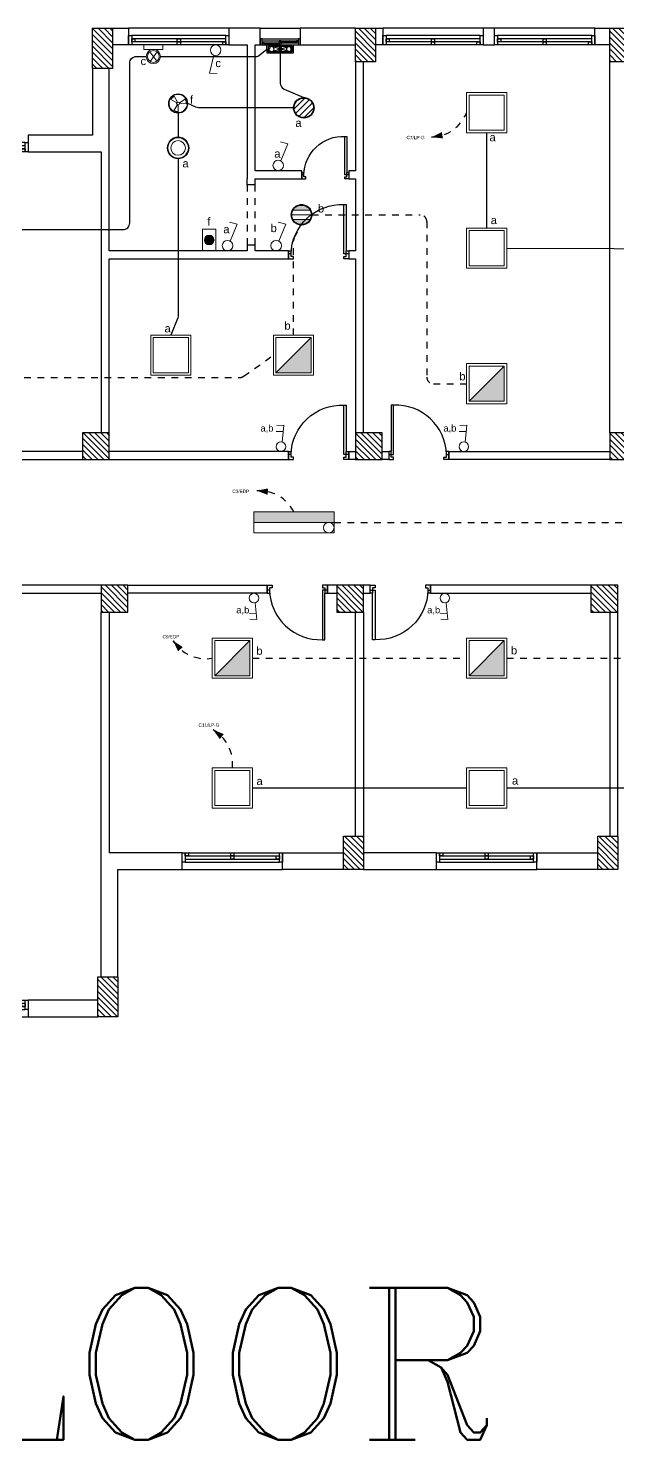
# Model space of a CAD drawing. Header units: metres. Extents: x -15180 to 61, y 475 to 24106.
# Drawn here: x 33.7 to 42.51, y 500.37 to 521.48 of the extents above; entities that cross this region are included whole.
import ezdxf

# ---------------------------------------------------------------- set-up
doc = ezdxf.new("R2010")
doc.units = ezdxf.units.M
doc.header["$MEASUREMENT"] = 0
for name, pattern in [('A-GR- wall$0$HIDDEN2', [0.1875, 0.125, -0.0625]), ('ACAD_ISO02W100', [15, 12, -3]), ('DASHED', [0.75, 0.5, -0.25]), ('DASHED2', [0.375, 0.25, -0.125]), ('HIDDEN', [0.375, 0.25, -0.125])]:
    doc.linetypes.add(name, pattern=pattern)
doc.layers.get('0').update_dxf_attribs({"color": 8})
for name, color, linetype, lineweight in [('.', 7, 'Continuous', 9), ('E-TEXT-I', 4, 'Continuous', 30), ('lighting linea', 3, 'DASHED2', 0), ('Lighting W', 2, 'Continuous', 30), ('luminairs', 3, 'Continuous', 9), ('switches', 4, 'Continuous', 9)]:
    doc.layers.add(name, color=color, linetype=linetype, lineweight=lineweight)
for name, color, linetype in [('A-COL-FNL$0$A-COLS-CONC', 6, 'Continuous'), ('A-COL-FNL$0$A-HTCH', 80, 'Continuous'), ('A-GR- wall$0$A-DOOR', 151, 'Continuous'), ('A-GR- wall$0$A-FLOR-OVHD', 120, 'A-GR- wall$0$HIDDEN2'), ('A-GR- wall$0$A-GLAZ', 121, 'Continuous'), ('A-GR- wall$0$A-WALL', 254, 'Continuous'), ('A-GR- wall$0$A-WALL-ELEV', 31, 'Continuous'), ('A-HTCH', 80, 'Continuous'), ('E-LEADER', 30, 'Continuous'), ('elec AC-EQUIPMENT_(Existing)', 3, 'Continuous'), ('FAN', 100, 'DASHED'), ('Layer1', 24, 'ACAD_ISO02W100')]:
    doc.layers.add(name, color=color, linetype=linetype)
doc.styles.add('ROMANC', font='romanc.shx', dxfattribs={"height": 3})
doc.styles.get("Standard").update_dxf_attribs({"font": 'arial.ttf'})

# ---------------------------------------------------------------- blocks, each defined once
blk = doc.blocks.new('A-GR- wall$0$DOO1')
at = {"layer": 'A-GR- wall$0$A-DOOR'}
for q in [(-74, -74), (-34, -120)]:
    blk.add_line((-74, -120), q, dxfattribs=at)
blk.add_lwpolyline([(-37, -74), (-74, -74), (-74, 0), (0, 0), (0, -37), (-37, -37), (-37, -74, 0.418149), (752, -814)], format="xyb", dxfattribs=at)
blk.add_lwpolyline([(826, -74), (752, -74), (752, -814), (789, -814), (789, -120), (826, -120), (826, 0), (752, 0), (752, -37), (789, -37), (789, -120)], dxfattribs=at)
blk = doc.blocks.new('A-GR- wall$0$Win 1600')
for p, q in [((-750, 150), (750, 150)), ((-750, 100), (750, 100)), ((-750, 50), (750, 50)), ((-750, 0), (750, 0))]:
    blk.add_line(p, q)
for points in [[(-800, 0), (-750, 0), (-750, 150), (-800, 150)], [(-750, 0), (-700, 0), (-700, 50), (-750, 50)], [(-25, 50), (25, 50), (25, 100), (-25, 100)], [(-25, 0), (25, 0), (25, 50), (-25, 50)], [(700, 50), (750, 50), (750, 100), (700, 100)], [(750, 0), (800, 0), (800, 150), (750, 150)]]:
    blk.add_lwpolyline(points, close=True)
blk = doc.blocks.new('A-GR- wall$0$Win 1000')
for p, q in [((-450, 150), (450, 150)), ((-450, 100), (450, 100)), ((-450, 50), (450, 50)), ((-450, 0), (450, 0)), ((-25, 25), (-400, 25)), ((25, 75), (400, 75))]:
    blk.add_line(p, q)
for points in [[(-500, 0), (-450, 0), (-450, 150), (-500, 150)], [(-450, 0), (-400, 0), (-400, 50), (-450, 50)], [(-25, 50), (25, 50), (25, 100), (-25, 100)], [(-25, 0), (25, 0), (25, 50), (-25, 50)], [(400, 50), (450, 50), (450, 100), (400, 100)], [(450, 0), (500, 0), (500, 150), (450, 150)]]:
    blk.add_lwpolyline(points, close=True)
blk = doc.blocks.new('A-GR- wall')
at = {"layer": 'A-GR- wall$0$A-FLOR-OVHD'}
for p, q in [((37246, 12776), (37246, 11876)), ((37364, 12776), (37364, 11876))]:
    blk.add_line(p, q, dxfattribs=at)
at = {"layer": 'A-GR- wall$0$A-WALL'}
for p, q in [((35236, 15116), (35476, 15116)), ((35476, 15116), (35476, 14866)), ((36976, 15116), (36976, 14866)), ((37441, 15116), (36976, 15116)), ((37441, 14866), (37441, 15116)), ((38866, 15116), (38041, 15116)), ((38041, 15116), (38041, 14866)), ((38043, 14866), (38043, 15116)), ((39166, 15116), (39276, 15116)), ((39276, 15116), (39276, 14866)), ((40944, 15116), (40776, 15116)), ((40776, 15116), (40776, 14866)), ((40944, 14866), (40944, 15116)), ((42444, 15116), (42666, 15116)), ((42444, 14866), (42444, 15116)), ((35476, 14866), (35236, 14866)), ((36976, 14866), (37246, 14866)), ((37246, 14866), (37246, 12866)), ((37366, 12986), (37366, 14866)), ((37366, 14866), (37441, 14866)), ((38041, 14866), (38866, 14866)), ((39276, 14866), (39166, 14866)), ((40776, 14866), (40944, 14866)), ((42666, 14866), (42444, 14866)), ((38866, 14616), (38866, 12986)), ((38986, 9066), (38986, 14616)), ((42666, 9066), (42666, 14616)), ((34936, 14516), (34936, 13516)), ((35186, 11786), (35186, 14516)), ((33976, 13516), (33976, 13266)), ((34936, 13516), (33976, 13516)), ((33976, 13266), (35066, 13266)), ((35066, 13266), (35066, 9066)), ((38066, 12986), (37366, 12986)), ((38066, 12866), (38066, 12986)), ((38866, 12986), (38766, 12986)), ((38766, 12986), (38766, 12866)), ((37246, 12776), (37246, 12866)), ((37364, 12776), (37246, 12776)), ((37364, 12866), (37364, 12776)), ((37364, 12866), (38066, 12866)), ((38766, 12866), (38866, 12866)), ((38866, 12866), (38866, 11786)), ((37246, 11876), (37246, 11786)), ((37246, 11876), (37365, 11876)), ((37366, 11786), (37365, 11876)), ((37246, 11786), (35186, 11786)), ((35186, 9066), (35186, 11666)), ((35186, 11666), (37866, 11666)), ((37866, 11786), (37366, 11786)), ((37866, 11666), (37866, 11786)), ((38866, 11786), (38766, 11786)), ((38766, 11786), (38766, 11666)), ((38766, 11666), (38866, 11666)), ((38866, 11666), (38866, 9066)), ((34786, 8786), (32679, 8786)), ((32679, 8666), (34786, 8666)), ((37866, 8786), (35186, 8786)), ((35186, 8666), (37866, 8666)), ((37866, 8666), (37866, 8786)), ((38766, 8786), (38866, 8786)), ((38766, 8666), (38766, 8786)), ((38866, 8666), (38766, 8666)), ((39266, 8786), (39363, 8786)), ((39363, 8666), (39266, 8666)), ((39363, 8786), (39363, 8666)), ((40263, 8666), (40263, 8786)), ((40263, 8786), (42666, 8786)), ((42666, 8666), (40263, 8666)), ((35066, 6786), (31766, 6786)), ((35466, 6786), (37546, 6786)), ((37546, 6786), (37546, 6666)), ((38586, 6786), (38446, 6786)), ((38446, 6786), (38446, 6666)), ((39086, 6786), (38986, 6786)), ((39086, 6666), (39086, 6786)), ((42386, 6786), (39986, 6786)), ((39986, 6786), (39986, 6666)), ((31766, 6666), (35066, 6666)), ((37546, 6666), (35466, 6666)), ((38446, 6666), (38586, 6666)), ((38986, 6666), (39086, 6666)), ((39986, 6666), (42386, 6666)), ((35066, 932), (35066, 6386)), ((35186, 6386), (35186, 2786)), ((38866, 3036), (38866, 6386)), ((38986, 6386), (38986, 3036)), ((42666, 6386), (42666, 3036)), ((42786, 3036), (42786, 6386)), ((36276, 2786), (35186, 2786)), ((36276, 2536), (36276, 2786)), ((37776, 2536), (37776, 2786)), ((37776, 2786), (38686, 2786)), ((40076, 2786), (38986, 2786)), ((40076, 2536), (40076, 2786)), ((41576, 2536), (41576, 2786)), ((41576, 2786), (42486, 2786)), ((35316, 932), (35316, 2536)), ((35316, 2536), (36276, 2536)), ((38686, 2536), (37776, 2536)), ((38986, 2536), (40076, 2536)), ((42486, 2536), (41576, 2536)), ((35016, 582), (33976, 582)), ((33976, 582), (33976, 332)), ((33976, 332), (35016, 332))]:
    blk.add_line(p, q, dxfattribs=at)
at = {"layer": 'A-GR- wall$0$A-WALL-ELEV'}
for p, q in [((36976, 15116), (35476, 15116)), ((37441, 15116), (38043, 15116)), ((40776, 15116), (39276, 15116)), ((42444, 15116), (40944, 15116)), ((36276, 2536), (37776, 2536)), ((40076, 2536), (41576, 2536)), ((32476, 332), (33976, 332))]:
    blk.add_line(p, q, dxfattribs=at)
at = {"layer": 'A-GR- wall$0$A-DOOR', "xscale": -0.7780309869113328, "yscale": 0.7780309869113328, "zscale": 0.7780309869113328, "rotation": 180}
blk.add_blockref('A-GR- wall$0$DOO1', (38123, 12866), dxfattribs=at)
at = {"layer": 'A-GR- wall$0$A-DOOR', "xscale": -1, "rotation": 180}
for p in [(37940, 11666), (37940, 8666)]:
    blk.add_blockref('A-GR- wall$0$DOO1', p, dxfattribs=at)
at = {"layer": 'A-GR- wall$0$A-DOOR', "rotation": 180.0000000006669}
blk.add_blockref('A-GR- wall$0$DOO1', (40189, 8666), dxfattribs=at)
at = {"layer": 'A-GR- wall$0$A-DOOR'}
blk.add_blockref('A-GR- wall$0$DOO1', (37620, 6786), dxfattribs=at)
at = {"layer": 'A-GR- wall$0$A-DOOR', "xscale": -1}
blk.add_blockref('A-GR- wall$0$DOO1', (39912, 6786), dxfattribs=at)
at = {"layer": 'A-GR- wall$0$A-GLAZ', "xscale": -0.9374999999999997, "yscale": 0.9374999999999997, "zscale": 0.9374999999999997}
for p, rotation in [((36226, 14866), 359.9999999999999), ((40026, 14866), 359.9999999999999), ((41694, 14866), 359.9999999999999), ((33226, 13266), 359.9999999999999), ((37026, 2786), 180), ((40826, 2786), 180), ((33226, 582), 180)]:
    blk.add_blockref('A-GR- wall$0$Win 1600', p, dxfattribs=dict(at, rotation=rotation))
at = {"layer": 'A-GR- wall$0$A-GLAZ', "xscale": 0.601574711880768, "yscale": 0.601574711880768, "zscale": 0.601574711880768}
blk.add_blockref('A-GR- wall$0$Win 1000', (37742, 14866), dxfattribs=at)
blk = doc.blocks.new('A-COL-FNL')
at = {"layer": 'A-COL-FNL$0$A-HTCH'}
h = blk.add_hatch(dxfattribs=at)
h.set_pattern_fill('ANSI31', color=256, scale=500, angle=90)
h.paths.add_polyline_path([(34936, 15116), (35236, 15116), (35236, 14516), (34936, 14516)])
h = blk.add_hatch(dxfattribs=at)
h.set_pattern_fill('ANSI31', color=256, scale=500, angle=90)
h.paths.add_polyline_path([(38866, 15116), (39166, 15116), (39166, 14616), (38866, 14616)])
h = blk.add_hatch(dxfattribs=at)
h.set_pattern_fill('ANSI31', color=256, scale=500, angle=90)
h.paths.add_polyline_path([(42666, 15116), (42966, 15116), (42966, 14616), (42666, 14616)])
h = blk.add_hatch(dxfattribs=at)
h.set_pattern_fill('ANSI31', color=256, scale=500, angle=90)
h.paths.add_polyline_path([(35186, 8666), (35186, 9066), (34786, 9066), (34786, 8666)])
h = blk.add_hatch(dxfattribs=at)
h.set_pattern_fill('ANSI31', color=256, scale=500, angle=90)
h.paths.add_polyline_path([(39266, 8666), (39266, 9066), (38866, 9066), (38866, 8666)])
h = blk.add_hatch(dxfattribs=at)
h.set_pattern_fill('ANSI31', color=256, scale=500, angle=90)
h.paths.add_polyline_path([(43066, 8666), (43066, 9066), (42666, 9066), (42666, 8666)])
h = blk.add_hatch(dxfattribs=at)
h.set_pattern_fill('ANSI31', color=256, scale=500, angle=90)
h.paths.add_polyline_path([(35466, 6386), (35466, 6786), (35066, 6786), (35066, 6386)])
h = blk.add_hatch(dxfattribs=at)
h.set_pattern_fill('ANSI31', color=256, scale=500, angle=90)
h.paths.add_polyline_path([(38986, 6386), (38986, 6786), (38586, 6786), (38586, 6386)])
h = blk.add_hatch(dxfattribs=at)
h.set_pattern_fill('ANSI31', color=256, scale=500, angle=90)
h.paths.add_polyline_path([(42786, 6386), (42786, 6786), (42386, 6786), (42386, 6386)])
h = blk.add_hatch(dxfattribs=at)
h.set_pattern_fill('ANSI31', color=256, scale=500, angle=90)
h.paths.add_polyline_path([(38686, 3036), (38986, 3036), (38986, 2536), (38686, 2536)])
h = blk.add_hatch(dxfattribs=at)
h.set_pattern_fill('ANSI31', color=256, scale=500, angle=90)
h.paths.add_polyline_path([(42486, 3036), (42786, 3036), (42786, 2536), (42486, 2536)])
h = blk.add_hatch(dxfattribs=at)
h.set_pattern_fill('ANSI31', color=256, scale=500, angle=90)
h.paths.add_polyline_path([(35016, 932), (35316, 932), (35316, 332), (35016, 332)])
at = {"layer": 'A-COL-FNL$0$A-COLS-CONC'}
for points in [[(34936, 15116), (35236, 15116), (35236, 14516), (34936, 14516)], [(38866, 15116), (39166, 15116), (39166, 14616), (38866, 14616)], [(42666, 15116), (42966, 15116), (42966, 14616), (42666, 14616)], [(35186, 8666), (35186, 9066), (34786, 9066), (34786, 8666)], [(39266, 8666), (39266, 9066), (38866, 9066), (38866, 8666)], [(43066, 8666), (43066, 9066), (42666, 9066), (42666, 8666)], [(35466, 6386), (35466, 6786), (35066, 6786), (35066, 6386)], [(38986, 6386), (38986, 6786), (38586, 6786), (38586, 6386)], [(42786, 6386), (42786, 6786), (42386, 6786), (42386, 6386)], [(38686, 3036), (38986, 3036), (38986, 2536), (38686, 2536)], [(42486, 3036), (42786, 3036), (42786, 2536), (42486, 2536)], [(35016, 932), (35316, 932), (35316, 332), (35016, 332)]]:
    blk.add_lwpolyline(points, close=True, dxfattribs=at)
blk = doc.blocks.new('60 x60')
at = {"layer": 'luminairs', "color": 3}
for points in [[(-0.6, -0.6), (0, -0.6), (0, 0), (-0.6, 0)], [(-0.563, -0.563), (-0.037, -0.563), (-0.037, -0.037), (-0.563, -0.037)]]:
    blk.add_lwpolyline(points, close=True, dxfattribs=at)
blk = doc.blocks.new('fdr')
at = {"layer": 'luminairs'}
for p, q in [((-234.38, 29.094), (-234.3, 28.987)), ((-234.298, 29.093), (-234.377, 28.985))]:
    blk.add_line(p, q, dxfattribs=at)
blk.add_lwpolyline([(-234.231, 29.172), (-234.449, 29.172), (-234.449, 29.122), (-234.231, 29.122)], close=True, dxfattribs=at)
at = {"layer": 'luminairs', "color": 2, "linetype": 'Continuous', "lineweight": 20}
for radius in [0.0813, 0.0669]:
    blk.add_circle((-234.34, 29.041), radius, dxfattribs=at)
blk = doc.blocks.new('ghj')
at = {"layer": 'luminairs', "color": 4}
for radius in [0.258, 0.254, 0.251, 0.247, 0.242, 0.173]:
    blk.add_circle((-585.379, 173.54), radius, dxfattribs=at)
blk = doc.blocks.new('6w')
at = {"layer": 'A-HTCH', "ltscale": 0.5}
h = blk.add_hatch(dxfattribs=at)
h.set_pattern_fill('ANSI31', color=4, scale=0.2)
h.set_pattern_definition([(45, (26.984813, -391.67108), (-0.0176776695, 0.0176776695), [])])
h.paths.add_polyline_path([(0.0553, 0, 1), (-0.0553, 0, 1)])
at = {"layer": 'Layer1', "color": 6}
for radius in [0.059, 0.0582, 0.0573, 0.0565]:
    blk.add_circle((0, 0), radius, dxfattribs=at)
blk = doc.blocks.new('F2E')
at = {"layer": '.', "linetype": 'Continuous', "lineweight": 0, "ltscale": 0.4}
h = blk.add_hatch(color=3, dxfattribs=at)
h.dxf.hatch_style = 1
h.paths.add_polyline_path([(0.263, 0.263), (-0.263, -0.263), (0.263, -0.263)])
at = {"layer": 'luminairs', "linetype": 'Continuous', "lineweight": 0, "ltscale": 0.4}
blk.add_line((-0.263, -0.263), (0.263, 0.263), dxfattribs=at)
at = {"layer": 'luminairs', "color": 3}
for points in [[(0.3, 0.3), (-0.3, 0.3), (-0.3, -0.3), (0.3, -0.3)], [(0.263, 0.263), (-0.263, 0.263), (-0.263, -0.263), (0.263, -0.263)]]:
    blk.add_lwpolyline(points, close=True, dxfattribs=at)
blk = doc.blocks.new('F4E')
at = {"layer": '.', "linetype": 'Continuous', "lineweight": 0, "ltscale": 0.4}
h = blk.add_hatch(color=4, dxfattribs=at)
h.dxf.hatch_style = 1
h.paths.add_polyline_path([(-0.128, -0.07, 0.59348), (0.128, -0.07)])
h.paths.add_polyline_path([(-0.128, 0.07), (0.128, 0.07, 0.59348)])
at = {"layer": 'Layer1', "color": 6}
for radius in [0.153, 0.151, 0.148, 0.146]:
    blk.add_circle((0, 0), radius, dxfattribs=at)
at = {"layer": 'luminairs', "color": 4, "linetype": 'Continuous', "lineweight": 0, "ltscale": 0.4}
for points in [[(-0.146, 0), (0.146, 0)], [(-0.128, 0.07), (0.128, 0.07)], [(-0.128, -0.07), (0.128, -0.07)]]:
    blk.add_lwpolyline(points, dxfattribs=at)
blk = doc.blocks.new('F3E')
at = {"layer": '.', "linetype": 'Continuous', "lineweight": 0, "ltscale": 0.4}
h = blk.add_hatch(color=4, dxfattribs=at)
h.dxf.hatch_style = 1
h.paths.add_polyline_path([(-0.6, 0.156), (-0.6, 0), (0.51, 0, -0.070757), (0.532, 0), (0.6, 0), (0.6, 0.156)])
at = {"layer": 'luminairs', "color": 4}
blk.add_line((-0.6, 0), (0.6, 0), dxfattribs=at)
blk.add_lwpolyline([(0.6, -0.156), (-0.6, -0.156), (-0.6, 0.156), (0.6, 0.156), (0.6, -0.156)], dxfattribs=at)
blk.add_circle((0.521, -0.078), 0.0788, dxfattribs=at)
blk = doc.blocks.new('A$C48E663F1')
at = {"layer": 'switches', "color": 4, "linetype": 'Continuous', "ltscale": 0.02}
for p, q in [((0.092, 0.175), (0.006, 0.202)), ((0.035, 0.051), (0.125, 0.247)), ((0.125, 0.247), (0.039, 0.273))]:
    blk.add_line(p, q, dxfattribs=at)
blk.add_circle((0, 0), 0.0616, dxfattribs=at)
blk = doc.blocks.new('s sw')
at = {"layer": 'switches', "color": 4, "linetype": 'Continuous', "ltscale": 0.02}
for p, q in [((0.152, 0.374), (0.047, 0.406)), ((0.042, 0.137), (0.152, 0.374))]:
    blk.add_line(p, q, dxfattribs=at)
blk.add_circle((0, 0.075), 0.0748, dxfattribs=at)
blk = doc.blocks.new('FANN')
at = {"color": 4, "linetype": 'Continuous', "lineweight": 0}
for radius in [0.646, 0.606, 0.0975]:
    blk.add_circle((73.864, 106.466), radius, dxfattribs=at)
at = {"layer": 'FAN', "color": 2, "linetype": 'Continuous', "lineweight": 0}
for p, q in [((73.861, 106.564), (73.851, 107.012)), ((73.916, 106.549), (74.155, 106.928)), ((73.766, 106.47), (73.318, 106.487)), ((73.78, 106.416), (73.397, 106.183)), ((73.909, 106.38), (74.118, 105.983)), ((73.949, 106.42), (74.343, 106.204)), ((74.247, 106.077), (74.247, 106.077))]:
    blk.add_line(p, q, dxfattribs=at)
for start, end in [(57.78752, 91.32429), (177.78752, 211.32429), (297.78752, 331.32429)]:
    blk.add_arc((73.864, 106.466), 0.546, start, end, dxfattribs=at)
blk = doc.blocks.new('SPEED SW')
at = {"layer": '.', "linetype": 'Continuous', "ltscale": 0.4}
h = blk.add_hatch(color=2, dxfattribs=at)
h.dxf.hatch_style = 1
h.paths.add_polyline_path([(-0.05, 0.113, 1), (0.05, 0.113, 1)])
at = {"layer": 'lighting linea', "color": 4, "linetype": 'Continuous', "ltscale": 0.4}
blk.add_lwpolyline([(0.068, 0.225), (-0.068, 0.225), (-0.068, 0), (0.068, 0)], close=True, dxfattribs=at)
blk.add_circle((0, 0.113), 0.05, dxfattribs=at)
blk = doc.blocks.new('*X14')
at = {"color": 0}
for p, q in [((15.928, -9.36), (15.961, -9.326)), ((15.961, -9.393), (15.928, -9.361)), ((15.929, -9.368), (15.969, -9.327)), ((15.929, -9.35), (15.951, -9.328)), ((15.969, -9.393), (15.929, -9.353)), ((15.931, -9.374), (15.976, -9.33)), ((15.975, -9.39), (15.931, -9.346)), ((15.934, -9.38), (15.981, -9.333)), ((15.981, -9.387), (15.934, -9.34)), ((15.986, -9.383), (15.938, -9.336)), ((15.939, -9.385), (15.986, -9.337)), ((15.989, -9.378), (15.943, -9.332)), ((15.944, -9.388), (15.99, -9.342)), ((15.992, -9.372), (15.949, -9.329)), ((15.95, -9.391), (15.993, -9.348)), ((15.994, -9.365), (15.956, -9.327)), ((15.957, -9.393), (15.994, -9.355)), ((15.995, -9.357), (15.965, -9.327)), ((15.965, -9.393), (15.994, -9.364)), ((15.991, -9.344), (15.977, -9.331)), ((15.95, -9.391), (15.93, -9.371)), ((15.979, -9.388), (15.989, -9.378))]:
    blk.add_line(p, q, dxfattribs=at)
blk = doc.blocks.new('A$C59890BCA_(Existing)')
at = {"layer": 'elec AC-EQUIPMENT_(Existing)'}
for p, q in [((0.301, 0.341), (0.089, 0.341)), ((0.089, 0.341), (0.089, -0.337)), ((0.266, 0.306), (0.124, 0.306)), ((0.124, 0.306), (0.124, -0.301)), ((0.131, 0.23), (0.181, 0.053)), ((0.207, 0.053), (0.258, 0.23)), ((0.266, -0.301), (0.266, 0.306)), ((0.301, -0.337), (0.301, 0.341)), ((0.089, -0.337), (0.301, -0.337)), ((0.124, -0.301), (0.266, -0.301)), ((0.131, -0.215), (0.181, -0.038)), ((0.207, -0.038), (0.258, -0.215))]:
    blk.add_line(p, q, dxfattribs=at)
blk.add_lwpolyline([(0.556, 0.007, 0, 0.0677, 0), (0.421, 0.007, 0, 0, 0), (0.06, 0.007, 0, 0, 0), (0.026, -0.075, 0, 0, 0), (0.026, 0.101, 0, 0, 0), (-0.008, 0.007, 0, 0, 0), (-0.198, 0.007, 0, 0, 0)], format="xyseb", dxfattribs=at)
for centre, radius in [((0.194, 0.23), 0.0637), ((0.194, 0.007), 0.0472), ((0.194, -0.215), 0.0637)]:
    blk.add_circle(centre, radius, dxfattribs=at)
at = {"layer": 'elec AC-EQUIPMENT_(Existing)', "xscale": -1.409865667889067, "yscale": 1.409865667889067, "zscale": 1.409865667889067, "rotation": 90}
blk.add_blockref('*X14', (-13.002, 22.51), dxfattribs=at)
blk = doc.blocks.new('A$C6E751D52')
at = {"layer": 'elec AC-EQUIPMENT_(Existing)', "ltscale": 0.002, "xscale": -0.5752911526835623, "yscale": 0.5752911526835623, "zscale": 0.5752911526835623, "rotation": 270.1146881545241}
blk.add_blockref('A$C59890BCA_(Existing)', (0.751, -0.423), dxfattribs=at)
blk = doc.blocks.new('*U133')
blk.add_line((233, 512), (309, 560))
blk.add_lwpolyline([(309, 560, 0, 96, 0), (175, 462, 96, 96, 0)], format="xyseb")
at = {"linetype": 'HIDDEN', "ltscale": 0.2}
blk.add_arc((581, 44), 583, 117.8068, 184.3237, dxfattribs=at)
blk = doc.blocks.new('*U136')
blk.add_line((-559, -64), (-628, -122))
blk.add_lwpolyline([(-628, -122, 0, 96, 0), (-493, -24, 96, 96, 0)], format="xyseb")
at = {"linetype": 'HIDDEN', "ltscale": 0.2}
blk.add_arc((-221, -539), 583, 67.7241, 134.241, dxfattribs=at)

msp = doc.modelspace()

# ---------------------------------------------------------------- linework, layer by layer
at = {"layer": 'Lighting W', "linetype": 'Continuous', "lineweight": 30, "ltscale": 0.4}
for points in [[(33.255, 518.467), (35.121, 518.467, 0.414214), (35.221, 518.567), (35.221, 520.956, -0.414214), (35.321, 521.056), (35.468, 521.056)], [(35.682, 521.056), (37.102, 521.056, 0.174708), (37.166, 521.079), (37.273, 521.168)], [(37.471, 521.107), (37.471, 520.66, 0.29939), (37.532, 520.568), (37.823, 520.442)], [(37.671, 520.289), (36.251, 520.289, -0.107404), (36.21, 520.298), (36.089, 520.353)], [(35.945, 519.526), (35.945, 517.187, -0.094204), (35.938, 517.15), (35.835, 516.889)]]:
    msp.add_lwpolyline(points, format="xyb", dxfattribs=at)
for points in [[(35.945, 520.209), (35.945, 519.852)], [(40.555, 519.916), (40.555, 518.489)], [(40.855, 518.189), (44.055, 518.178)], [(37.055, 510.118), (40.255, 510.118)], [(40.855, 510.118), (44.055, 510.118)]]:
    msp.add_lwpolyline(points, dxfattribs=at)
at = {"layer": 'Lighting W', "color": 1, "linetype": 'DASHED2', "lineweight": 30, "ltscale": 0.4}
for points in [[(37.942, 518.689), (39.561, 518.689, -0.414214), (39.661, 518.589), (39.661, 516.263, 0.414214), (39.761, 516.163), (40.255, 516.163)], [(37.669, 516.889), (37.669, 518.298, -0.121658), (37.68, 518.345), (37.781, 518.537)], [(33.244, 516.255), (36.866, 516.255, 0.155576), (36.924, 516.274), (37.369, 516.589)]]:
    msp.add_lwpolyline(points, format="xyb", dxfattribs=at)
for points in [[(38.275, 514.089), (42.755, 514.089)], [(37.055, 512.058), (40.255, 512.058)], [(40.855, 512.058), (44.055, 512.058)]]:
    msp.add_lwpolyline(points, dxfattribs=at)

# ---------------------------------------------------------------- block references
at = {"xscale": 0.001, "yscale": 0.001, "zscale": 0.001}
msp.add_blockref('A-GR- wall', (-0.271, 506.363), dxfattribs=at)
at = {"layer": 'E-LEADER', "xscale": 0.001, "yscale": 0.001, "zscale": 0.001}
for name, p, rotation in [('*U133', (40.255, 520.216), 153.8339491638411), ('*U136', (37.675, 514.245), 319.1720569012575), ('*U133', (36.455, 512.058), 94.90464761706394), ('*U136', (36.755, 510.418), 285.7974622087348)]:
    msp.add_blockref(name, p, dxfattribs=dict(at, rotation=rotation))
at = {"layer": 'E-TEXT-I', "linetype": 'DASHED2', "lineweight": 30, "ltscale": 0.4}
msp.add_blockref('A$C6E751D52', (36.716, 521.479), dxfattribs=at)
at = {"layer": 'FAN', "color": 9, "linetype": 'ByBlock', "xscale": 0.2236439492917744, "yscale": 0.2236439492917744, "zscale": 0.2236439492917744, "rotation": 180}
msp.add_blockref('FANN', (52.464, 544.164), dxfattribs=at)
at = {"layer": 'lighting linea', "color": 2, "linetype": 'DASHED', "ltscale": 0.4, "xscale": 0.001, "yscale": 0.001, "zscale": 0.001}
msp.add_blockref('A-COL-FNL', (-0.271, 506.363), dxfattribs=at)
at = {"layer": 'lighting linea', "color": 6, "linetype": 'Continuous', "xscale": -1.441647957748151, "yscale": 1.441647957748151, "zscale": 1.441647957748151}
msp.add_blockref('SPEED SW', (36.409, 518.149), dxfattribs=at)
at = {"layer": 'luminairs'}
for name, p, xscale, yscale, zscale in [('fdr', (343.827, 482.856), 1.315405834040897, 1.315405834040897, 1.315405834040897), ('ghj', (-334.162, 409.968), -0.6322514717941125, 0.6322514717941125, 0.6322514717941125)]:
    msp.add_blockref(name, p, dxfattribs=dict(at, xscale=xscale, yscale=yscale, zscale=zscale))
at = {"layer": 'luminairs', "color": 3, "linetype": 'Continuous', "xscale": 2.588312026296157, "yscale": 2.588312026296157, "zscale": 2.588312026296157}
msp.add_blockref('6w', (37.823, 520.289), dxfattribs=at)
at = {"layer": 'luminairs', "color": 2}
for p, rotation in [((40.255, 519.916), 180), ((40.255, 517.889), 180), ((36.455, 509.818), 180.0000000059406), ((40.255, 509.818), 180.0000000059406)]:
    msp.add_blockref('60 x60', p, dxfattribs=dict(at, rotation=rotation))
at = {"layer": 'luminairs', "linetype": 'Continuous', "lineweight": 0}
for name, p in [('F4E', (37.789, 518.689)), ('F2E', (37.669, 516.589)), ('F2E', (40.555, 516.163)), ('F3E', (37.675, 514.089)), ('F2E', (36.755, 512.058)), ('F2E', (40.555, 512.058))]:
    msp.add_blockref(name, p, dxfattribs=at)
at = {"layer": 'luminairs', "color": 2, "xscale": -1, "rotation": 180.0000000565155}
msp.add_blockref('60 x60', (36.135, 516.289), dxfattribs=at)
at = {"layer": 'switches', "xscale": 1.05195699501658, "yscale": 1.05195699501658, "zscale": 1.05195699501658}
for p, rotation in [((36.49, 521.227), 192.0163608702214), ((37.445, 519.349), 2.889445656050013), ((36.687, 518.149), 2.889445656050013), ((37.414, 518.149), 2.889445656050013)]:
    msp.add_blockref('s sw', p, dxfattribs=dict(at, rotation=rotation))
at = {"layer": 'switches', "color": 0, "lineweight": -3, "extrusion": (0, 0, -1), "yscale": 1.166447618007069, "zscale": -1.166447618007069}
for p, xscale, rotation in [((-37.481, 515.221), -1.166447618007069, 341.0161557698215), ((-40.215, 515.221), -1.166447618007069, 341.0161557698215), ((-37.078, 512.957), 1.166447618007069, 198.9838442069708), ((-39.931, 512.957), 1.166447618007069, 198.9838442069708)]:
    msp.add_blockref('A$C48E663F1', p, dxfattribs=dict(at, xscale=xscale, rotation=rotation))

# ---------------------------------------------------------------- texts
at = {"layer": 'E-TEXT-I', "color": 3, "linetype": 'DASHED', "lineweight": 0, "ltscale": 0.4}
for s, p in [('C7/LP-G', (39.358, 519.82)), ('C3/EDP', (36.755, 514.528)), ('C9/EDP', (35.712, 512.355)), ('C11/LP-G', (36.25, 511.033))]:
    msp.add_text(s, height=0.0499, dxfattribs=at).set_placement(p)
at = {"layer": 'E-TEXT-I', "color": 3, "lineweight": 0, "style": 'ROMANC'}
msp.add_text('GROUND FLOOR', height=2.27128, dxfattribs=at).set_placement((15.832, 500.37))
at = {"layer": 'E-TEXT-I', "linetype": 'DASHED2', "lineweight": 30, "ltscale": 0.4, "char_height": 0.12}
for s, width, insert, attachment_point in [('c', 0.59746, (35.383, 521.048), 1), ('c', 0.59746, (36.501, 521.018), 1), ('f', 0.59746, (36.167, 520.47), 3), ('a', 0.59746, (37.697, 520.124), 1), ('a', 0.59746, (40.598, 519.909), 1), ('a', 0.59746, (37.382, 519.664), 1), ('a', 0.59746, (36.009, 519.518), 1), ('f', 0.59746, (36.427, 518.648), 3), ('b', 0.1603, (38.033, 518.844), 1), ('a', 0.59746, (36.62, 518.534), 1), ('b', 0.1603, (37.326, 518.55), 1), ('a', 0.59746, (40.616, 518.67), 1), ('a', 0.59746, (35.741, 517.051), 1), ('b', 0.1603, (37.533, 517.091), 1), ('b', 0.1603, (40.147, 516.334), 1), ('b', 0.1603, (37.114, 512.229), 1), ('b', 0.1603, (40.919, 512.235), 1), ('a', 0.59746, (37.116, 510.281), 1), ('a', 0.59746, (40.934, 510.288), 1)]:
    msp.add_mtext_dynamic_manual_height_columns(s, width=width, gutter_width=1, heights=[0], dxfattribs=dict(at, insert=insert, attachment_point=attachment_point))
at = {"layer": 'E-TEXT-I', "color": 1, "linetype": 'DASHED2', "lineweight": 30, "ltscale": 0.4, "char_height": 0.1, "attachment_point": 1}
for insert in [(37.175, 515.548), (39.909, 515.548), (36.814, 512.83), (39.667, 512.83)]:
    msp.add_mtext_dynamic_manual_height_columns('{\\C256;a,b}', width=0.40482, gutter_width=1, heights=[0], dxfattribs=dict(at, insert=insert))

doc.saveas('drawing.dxf')
